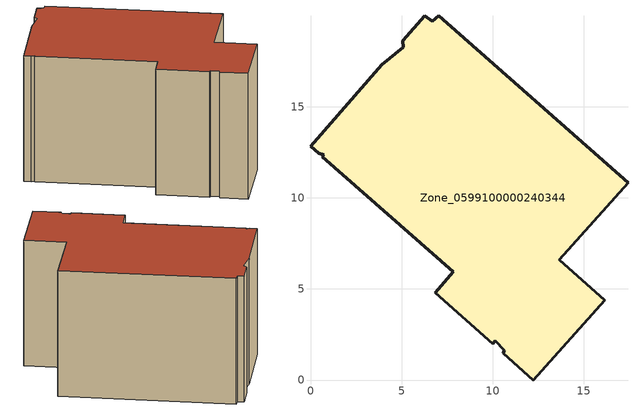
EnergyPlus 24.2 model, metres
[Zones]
Zone_0599100000240344
 floor ground (C_G): 5.09,18.27 5.07,18.62 6.26,19.98 6.69,19.69 7.02,19.98 17.42,10.82 13.64,6.59 16.14,4.37 12.23,0 10.56,1.48 10.63,1.63 10.14,2.17 10,1.99 6.84,4.8 7.84,5.94 0.64,12.26 0.73,12.35 0.44,12.43 0,12.82 3.92,17.3 z0
 wall outside (C_F): 10.14,2.17 10.63,1.63 10.56,1.48 12.23,0 16.14,4.37 13.64,6.59 17.42,10.82 7.02,19.98 6.69,19.69 6.26,19.98 5.07,18.62 5.09,18.27 3.92,17.3 0,12.82 0.44,12.43 0.73,12.35 0.64,12.26 7.84,5.94 6.84,4.8 10,1.99 10.14,2.17 z0:10.53
 roof outside (C_R): 5.09,18.27 3.92,17.3 0,12.82 0.44,12.43 0.73,12.35 0.64,12.26 7.84,5.94 6.84,4.8 10,1.99 10.14,2.17 10.63,1.63 10.56,1.48 12.23,0 16.14,4.37 13.64,6.59 17.42,10.82 7.02,19.98 6.69,19.69 6.26,19.98 5.07,18.62 z10.53
[BUILDING]
Pand.0599100000240344: North Axis=0; Terrain=City; Loads Convergence Tolerance Value=0.04; Temperature Convergence Tolerance Value=0.4; Solar Distribution=FullExterior; Maximum Number of Warmup Days=25; Minimum Number of Warmup Days=1
[Site:Location]
Rotterdam.The.Hague.AP_ZH_NLD Design_Conditions: Latitude=51.96; Longitude=4.45; Time Zone=1; Elevation=-4.5
[SITE:GROUNDTEMPERATURE:BUILDINGSURFACE]
18, 18, 18, 18, 18, 18, 18, 18, 18, 18, 18, 18
[MATERIAL] Thermal Absorptance=0.9; Solar Absorptance=0.7; Visible Absorptance=0.7
Name | Roughness | Thickness | Conductivity | Density | Specific Heat
G.D.1965 | MediumSmooth | 0.15 | 1 | 540 | 1210
F.D.1965 | Rough | 0.3 | 0.857143 | 1920 | 840
R.D.1965 | MediumRough | 0.2 | 0.08 | 1500 | 1000
[CONSTRUCTION]
C_G: G.D.1965
C_F: F.D.1965
C_R: R.D.1965
[ZONE]
Zone_0599100000240344: Type=1; Multiplier=1; Ceiling Height=Autocalculate; Volume=Autocalculate; Floor Area=autocalculate; Part of Total Floor Area=Yes
[ZONEINFILTRATION:DESIGNFLOWRATE]
Infil_Zone_0599100000240344: Zone or ZoneList or Space or SpaceList=Zone_0599100000240344; Schedule=AlwaysOn; Design Flow Rate Calculation Method=Flow/Area; Flow Rate per Floor Area=0.0042; Constant Term Coefficient=1; Temperature Term Coefficient=0; Velocity Term Coefficient=0; Velocity Squared Term Coefficient=0
[HVACTEMPLATE:ZONE:IDEALLOADSAIRSYSTEM]
Zone_0599100000240344: Maximum Heating Supply Air Temperature=50; Minimum Cooling Supply Air Temperature=13; Maximum Heating Supply Air Humidity Ratio=0.0156; Minimum Cooling Supply Air Humidity Ratio=0.0077; Heating Limit=NoLimit; Cooling Limit=NoLimit; Dehumidification Control Type=ConstantSensibleHeatRatio; Cooling Sensible Heat Ratio=0.7; Dehumidification Setpoint=60; Humidification Control Type=None; Humidification Setpoint=30; Outdoor Air Method=None; Outdoor Air Flow Rate per Person=0.00944; Outdoor Air Flow Rate per Zone Floor Area=0; Outdoor Air Flow Rate per Zone=0; Demand Controlled Ventilation Type=None; Outdoor Air Economizer Type=NoEconomizer; Heat Recovery Type=None; Sensible Heat Recovery Effectiveness=0.7; Latent Heat Recovery Effectiveness=0.65
[ZONECONTROL:THERMOSTAT]
ThermostatControl_Zone_0599100000240344: Zone or ZoneList=Zone_0599100000240344; Control Type Schedule=DualSetpointControlType; Control 1=Thermostat_Zone_0599100000240344; Temperature Difference Between Cutout And Setpoint=0
[THERMOSTATSETPOINT:DUALSETPOINT]
Thermostat_Zone_0599100000240344: Heating Setpoint Temperature Schedule=HeatingSetpoint_Zone_0599100000240344; Cooling Setpoint Temperature Schedule=CoolingSetpoint_Zone_0599100000240344
[SCHEDULE:COMPACT]
HeatingSetpoint_Zone_0599100000240344: Through: 12/31, For: AllDays, Until: 24:00, 21
CoolingSetpoint_Zone_0599100000240344: Through: 12/31, For: AllDays, Until: 24:00, 24
DualSetpointControlType: Through: 12/31, For: AllDays, Until: 24:00, 4
AlwaysOn: Through: 12/31, For: AllDays, Until: 24:00, 1
